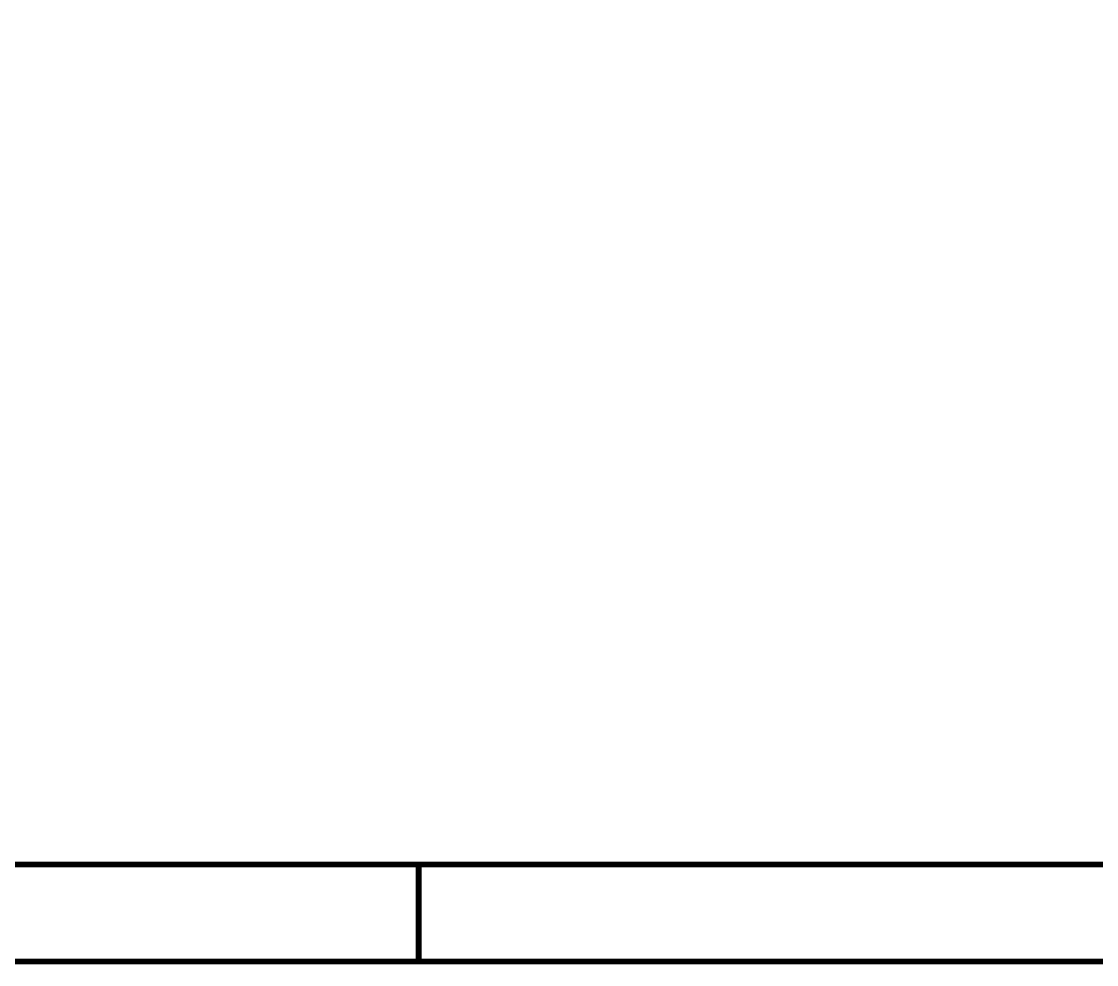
# Model space of a CAD drawing. Header units: inches. Extents: x 0 to 11.8, y 0 to 7.9.
# Drawn here: x 4.933 to 7.145, y -0.006 to 1.935 of the extents above; entities that cross this region are included whole.
import ezdxf

# ---------------------------------------------------------------- set-up
doc = ezdxf.new("R2010")
doc.units = ezdxf.units.IN
doc.header["$MEASUREMENT"] = 0
doc.layers.add('Sheet', color=255, linetype='Continuous')

msp = doc.modelspace()

# ---------------------------------------------------------------- linework, layer by layer
at = {"layer": 'Sheet'}
for points in [[(0, 7.5995, 0.0118, 0.0118, 0), (11.5, 7.5995, 0.0118, 0.0118, 0), (11.5, 0, 0.0118, 0.0118, 0), (0, 0, 0.0118, 0.0118, 0), (0, 7.5995, 0.0118, 0.0118, 0)], [(0, 7.5995, 0.0039, 0.0039, 0), (0, 0, 0.0039, 0.0039, 0), (11.5, 0, 0.0039, 0.0039, 0), (11.5, 7.5995, 0.0039, 0.0039, 0), (0, 7.5995, 0.0039, 0.0039, 0), (0, 7.5995, 0.0039, 0.0039, 0)], [(0.2, 7.3995, 0.0118, 0.0118, 0), (11.3005, 7.3995, 0.0118, 0.0118, 0), (11.3005, 0.2, 0.0118, 0.0118, 0), (0.2, 0.2, 0.0118, 0.0118, 0), (0.2, 7.3995, 0.0118, 0.0118, 0)], [(0.2, 7.3995, 0.0039, 0.0039, 0), (0.2, 0.2, 0.0039, 0.0039, 0), (11.3005, 0.2, 0.0039, 0.0039, 0), (11.3005, 7.3995, 0.0039, 0.0039, 0), (0.2, 7.3995, 0.0039, 0.0039, 0), (0.2, 7.3995, 0.0039, 0.0039, 0)]]:
    msp.add_lwpolyline(points, format="xyseb", close=True, dxfattribs=at)
msp.add_lwpolyline([(5.75, 0.0003, 0.0118, 0.0118, 0), (5.75, 0.2, 0.0118, 0.0118, 0)], format="xyseb", dxfattribs=at)

doc.saveas('drawing.dxf')
